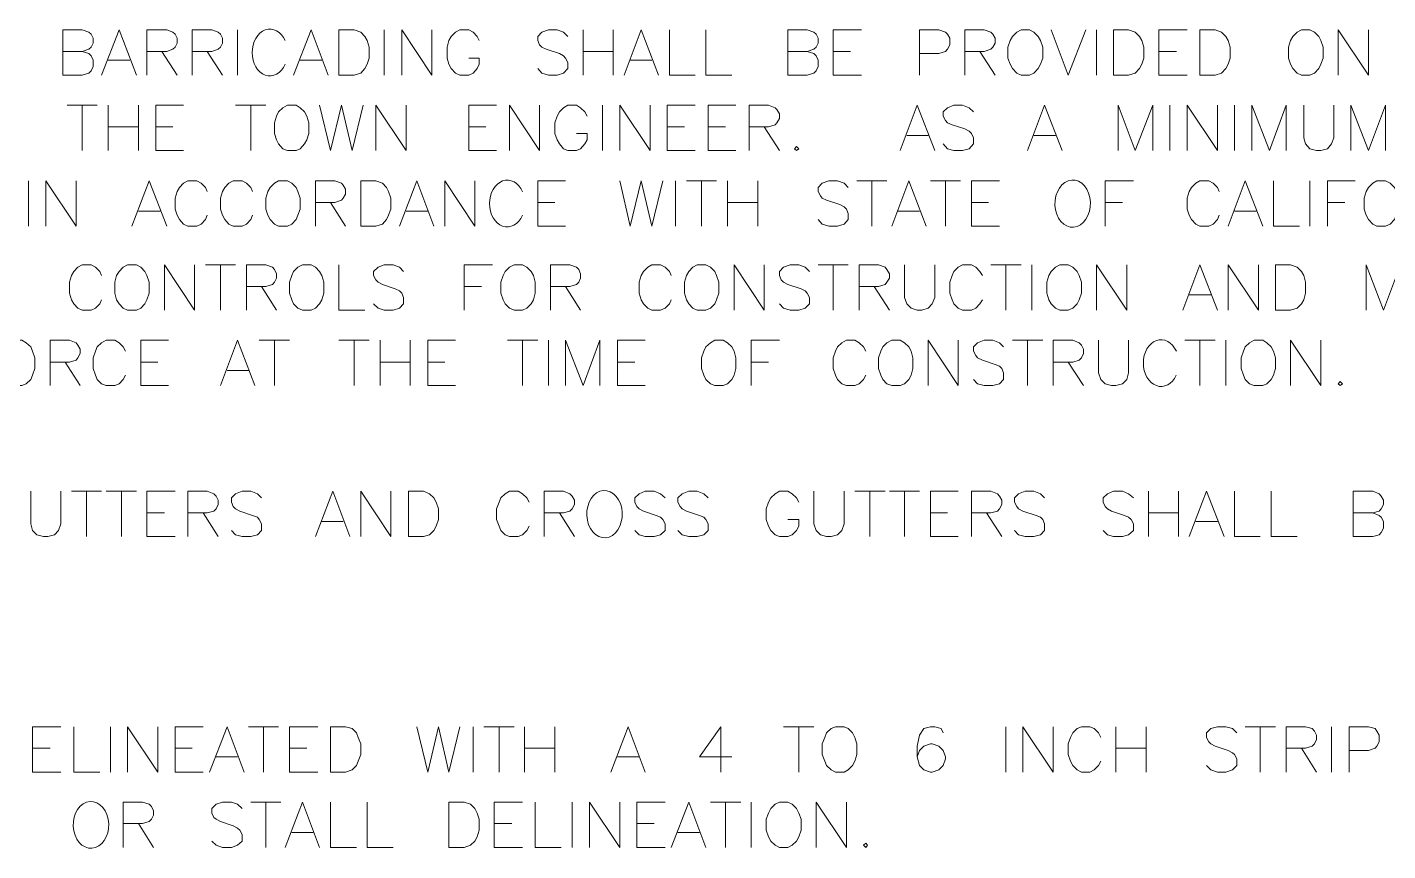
# Model space of a CAD drawing. Header units: millimetres. Extents: x -419 to 20046, y -14642 to 2638.
# Drawn here: x 30.655 to 33.058, y 8.804 to 10.259 of the extents above; entities that cross this region are included whole.
import ezdxf

# ---------------------------------------------------------------- set-up
doc = ezdxf.new("R2010")
doc.units = ezdxf.units.MM
doc.layers.add('PDF11_----TX03', color=7, linetype='Continuous')

msp = doc.modelspace()

# ---------------------------------------------------------------- linework, layer by layer
at = {"layer": 'PDF11_----TX03', "lineweight": 20}
for points in [[(30.7525, 10.2158), (30.7641, 10.2125), (30.7683, 10.2083), (30.7716, 10.2008), (30.7716, 10.1891), (30.7683, 10.1816), (30.7641, 10.1775), (30.7525, 10.1741), (30.7183, 10.1741), (30.7183, 10.2542), (30.7525, 10.2542), (30.7641, 10.25), (30.7683, 10.2467), (30.7716, 10.2392), (30.7716, 10.2308), (30.7683, 10.2233), (30.7641, 10.22), (30.7525, 10.2158), (30.7183, 10.2158)], [(30.7866, 10.1741), (30.8175, 10.2542), (30.8483, 10.1741)], [(30.8666, 10.1741), (30.8666, 10.2542), (30.9016, 10.2542), (30.9125, 10.25), (30.9166, 10.2467), (30.92, 10.2392), (30.92, 10.2308), (30.9166, 10.2233), (30.9125, 10.22), (30.9016, 10.2158), (30.8666, 10.2158)], [(30.9466, 10.1741), (30.9466, 10.2542), (30.9816, 10.2542), (30.9925, 10.25), (30.9966, 10.2467), (31, 10.2392), (31, 10.2308), (30.9966, 10.2233), (30.9925, 10.22), (30.9816, 10.2158), (30.9466, 10.2158)], [(31.0266, 10.2542), (31.0266, 10.1741)], [(31.1258, 10.1741), (31.1567, 10.2542), (31.1867, 10.1741)], [(31.2858, 10.2542), (31.2858, 10.1741)], [(31.3167, 10.1741), (31.3167, 10.2542), (31.37, 10.1741), (31.37, 10.2542)], [(31.4533, 10.235), (31.45, 10.2425), (31.4425, 10.25), (31.435, 10.2542), (31.4192, 10.2542), (31.4117, 10.25), (31.4042, 10.2425), (31.4, 10.235), (31.3967, 10.2233), (31.3967, 10.2041), (31.4, 10.1933), (31.4042, 10.1858), (31.4117, 10.1775), (31.4192, 10.1741), (31.435, 10.1741), (31.4425, 10.1775), (31.45, 10.1858), (31.4533, 10.1933), (31.4533, 10.2041), (31.435, 10.2041)], [(31.61, 10.2425), (31.6025, 10.25), (31.5909, 10.2542), (31.5759, 10.2542), (31.5642, 10.25), (31.5567, 10.2425), (31.5567, 10.235), (31.56, 10.2275), (31.5642, 10.2233), (31.5717, 10.22), (31.595, 10.2125), (31.6025, 10.2083), (31.6059, 10.2041), (31.61, 10.1966), (31.61, 10.1858), (31.6025, 10.1775), (31.5909, 10.1741), (31.5759, 10.1741), (31.5642, 10.1775), (31.5567, 10.1858)], [(31.6367, 10.2542), (31.6367, 10.1741)], [(31.69, 10.2542), (31.69, 10.1741)], [(31.7092, 10.1741), (31.7392, 10.2542), (31.77, 10.1741)], [(31.7892, 10.2542), (31.7892, 10.1741), (31.835, 10.1741)], [(31.8534, 10.2542), (31.8534, 10.1741), (31.8992, 10.1741)], [(32.0326, 10.2158), (32.0442, 10.2125), (32.0484, 10.2083), (32.0517, 10.2008), (32.0517, 10.1891), (32.0484, 10.1816), (32.0442, 10.1775), (32.0326, 10.1741), (31.9984, 10.1741), (31.9984, 10.2542), (32.0326, 10.2542), (32.0442, 10.25), (32.0484, 10.2467), (32.0517, 10.2392), (32.0517, 10.2308), (32.0484, 10.2233), (32.0442, 10.22), (32.0326, 10.2158), (31.9984, 10.2158)], [(32.1284, 10.1741), (32.0784, 10.1741), (32.0784, 10.2542), (32.1284, 10.2542)], [(32.2309, 10.1741), (32.2309, 10.2542), (32.2651, 10.2542), (32.2767, 10.25), (32.2801, 10.2467), (32.2842, 10.2392), (32.2842, 10.2275), (32.2801, 10.22), (32.2767, 10.2158), (32.2651, 10.2125), (32.2309, 10.2125)], [(32.3109, 10.1741), (32.3109, 10.2542), (32.3451, 10.2542), (32.3568, 10.25), (32.3601, 10.2467), (32.3643, 10.2392), (32.3643, 10.2308), (32.3601, 10.2233), (32.3568, 10.22), (32.3451, 10.2158), (32.3109, 10.2158)], [(32.4634, 10.2542), (32.4934, 10.1741), (32.5243, 10.2542)], [(32.5434, 10.2542), (32.5434, 10.1741)], [(32.7034, 10.1741), (32.6534, 10.1741), (32.6534, 10.2542), (32.7034, 10.2542)], [(32.9701, 10.1741), (32.9701, 10.2542), (33.0235, 10.1741), (33.0235, 10.2542)], [(30.8933, 10.2158), (30.92, 10.1741)], [(30.9733, 10.2158), (31, 10.1741)], [(31.6367, 10.2158), (31.69, 10.2158)], [(32.0784, 10.2158), (32.1092, 10.2158)], [(32.3376, 10.2158), (32.3643, 10.1741)], [(32.6534, 10.2158), (32.6843, 10.2158)], [(30.7983, 10.2008), (30.8366, 10.2008)], [(31.1375, 10.2008), (31.1758, 10.2008)], [(31.72, 10.2008), (31.7584, 10.2008)], [(30.7258, 10.1208), (30.7791, 10.1208)], [(30.7525, 10.1208), (30.7525, 10.0408)], [(30.7983, 10.1208), (30.7983, 10.0408)], [(30.8516, 10.1208), (30.8516, 10.0408)], [(30.9316, 10.0408), (30.8825, 10.0408), (30.8825, 10.1208), (30.9316, 10.1208)], [(31.0233, 10.1208), (31.0767, 10.1208)], [(31.05, 10.1208), (31.05, 10.0408)], [(31.1717, 10.1208), (31.1908, 10.0408), (31.21, 10.1208), (31.2292, 10.0408), (31.2483, 10.1208)], [(31.2708, 10.0408), (31.2708, 10.1208), (31.3242, 10.0408), (31.3242, 10.1208)], [(31.4842, 10.0408), (31.435, 10.0408), (31.435, 10.1208), (31.4842, 10.1208)], [(31.5067, 10.0408), (31.5067, 10.1208), (31.56, 10.0408), (31.56, 10.1208)], [(31.6442, 10.1016), (31.64, 10.1091), (31.6325, 10.1166), (31.625, 10.1208), (31.61, 10.1208), (31.6025, 10.1166), (31.595, 10.1091), (31.5909, 10.1016), (31.5867, 10.09), (31.5867, 10.0708), (31.5909, 10.06), (31.595, 10.0525), (31.6025, 10.0441), (31.61, 10.0408), (31.625, 10.0408), (31.6325, 10.0441), (31.64, 10.0525), (31.6442, 10.06), (31.6442, 10.0708), (31.625, 10.0708)], [(31.6709, 10.1208), (31.6709, 10.0408)], [(31.7017, 10.0408), (31.7017, 10.1208), (31.755, 10.0408), (31.755, 10.1208)], [(31.835, 10.0408), (31.785, 10.0408), (31.785, 10.1208), (31.835, 10.1208)], [(31.9067, 10.0408), (31.8575, 10.0408), (31.8575, 10.1208), (31.9067, 10.1208)], [(31.9301, 10.0408), (31.9301, 10.1208), (31.9642, 10.1208), (31.9759, 10.1166), (31.9792, 10.1133), (31.9834, 10.1058), (31.9834, 10.0975), (31.9792, 10.09), (31.9759, 10.0866), (31.9642, 10.0825), (31.9301, 10.0825)], [(32.1967, 10.0408), (32.2267, 10.1208), (32.2576, 10.0408)], [(32.3259, 10.1091), (32.3184, 10.1166), (32.3068, 10.1208), (32.2917, 10.1208), (32.2801, 10.1166), (32.2726, 10.1091), (32.2726, 10.1016), (32.2767, 10.0941), (32.2801, 10.09), (32.2884, 10.0866), (32.3109, 10.0791), (32.3184, 10.075), (32.3226, 10.0708), (32.3259, 10.0633), (32.3259, 10.0525), (32.3184, 10.0441), (32.3068, 10.0408), (32.2917, 10.0408), (32.2801, 10.0441), (32.2726, 10.0525)], [(32.4218, 10.0408), (32.4518, 10.1208), (32.4826, 10.0408)], [(32.5818, 10.0408), (32.5818, 10.1208), (32.6118, 10.0408), (32.6426, 10.1208), (32.6426, 10.0408)], [(32.6726, 10.1208), (32.6726, 10.0408)], [(32.7034, 10.0408), (32.7034, 10.1208), (32.7568, 10.0408), (32.7568, 10.1208)], [(32.7868, 10.1208), (32.7868, 10.0408)], [(32.8176, 10.0408), (32.8176, 10.1208), (32.8485, 10.0408), (32.8785, 10.1208), (32.8785, 10.0408)], [(32.9093, 10.1208), (32.9093, 10.0633), (32.9126, 10.0525), (32.9201, 10.0441), (32.9318, 10.0408), (32.9393, 10.0408), (32.951, 10.0441), (32.9585, 10.0525), (32.9626, 10.0633), (32.9626, 10.1208)], [(32.9926, 10.0408), (32.9926, 10.1208), (33.0235, 10.0408), (33.0535, 10.1208), (33.0535, 10.0408)], [(30.7983, 10.0825), (30.8516, 10.0825)], [(30.8825, 10.0825), (30.9125, 10.0825)], [(31.435, 10.0825), (31.465, 10.0825)], [(31.785, 10.0825), (31.8159, 10.0825)], [(31.8575, 10.0825), (31.8884, 10.0825)], [(31.9567, 10.0825), (31.9834, 10.0408)], [(32.2084, 10.0675), (32.2459, 10.0675)], [(32.4326, 10.0675), (32.4709, 10.0675)], [(30.6575, 9.9875), (30.6575, 9.9075)], [(30.6883, 9.9075), (30.6883, 9.9875), (30.7416, 9.9075), (30.7416, 9.9875)], [(30.84, 9.9075), (30.8708, 9.9875), (30.9016, 9.9075)], [(30.9733, 9.9683), (30.97, 9.9758), (30.9625, 9.9833), (30.955, 9.9875), (30.9391, 9.9875), (30.9316, 9.9833), (30.9241, 9.9758), (30.92, 9.9683), (30.9166, 9.9566), (30.9166, 9.9375), (30.92, 9.9266), (30.9241, 9.9191), (30.9316, 9.9108), (30.9391, 9.9075), (30.955, 9.9075), (30.9625, 9.9108), (30.97, 9.9191), (30.9733, 9.9266)], [(31.0533, 9.9683), (31.05, 9.9758), (31.0425, 9.9833), (31.035, 9.9875), (31.0191, 9.9875), (31.0116, 9.9833), (31.0041, 9.9758), (31, 9.9683), (30.9966, 9.9566), (30.9966, 9.9375), (31, 9.9266), (31.0041, 9.9191), (31.0116, 9.9108), (31.0191, 9.9075), (31.035, 9.9075), (31.0425, 9.9108), (31.05, 9.9191), (31.0533, 9.9266)], [(31.1642, 9.9075), (31.1642, 9.9875), (31.1983, 9.9875), (31.21, 9.9833), (31.2133, 9.98), (31.2175, 9.9725), (31.2175, 9.9641), (31.2133, 9.9566), (31.21, 9.9533), (31.1983, 9.9491), (31.1642, 9.9491)], [(31.3125, 9.9075), (31.3433, 9.9875), (31.3733, 9.9075)], [(31.3925, 9.9075), (31.3925, 9.9875), (31.4458, 9.9075), (31.4458, 9.9875)], [(31.6059, 9.9075), (31.5567, 9.9075), (31.5567, 9.9875), (31.6059, 9.9875)], [(31.7017, 9.9875), (31.72, 9.9075), (31.7392, 9.9875), (31.7584, 9.9075), (31.7775, 9.9875)], [(31.8, 9.9875), (31.8, 9.9075)], [(31.8192, 9.9875), (31.8725, 9.9875)], [(31.8459, 9.9875), (31.8459, 9.9075)], [(31.8917, 9.9875), (31.8917, 9.9075)], [(31.9451, 9.9875), (31.9451, 9.9075)], [(32.1051, 9.9758), (32.0976, 9.9833), (32.0859, 9.9875), (32.0709, 9.9875), (32.0592, 9.9833), (32.0517, 9.9758), (32.0517, 9.9683), (32.0559, 9.9608), (32.0592, 9.9566), (32.0667, 9.9533), (32.0901, 9.9458), (32.0976, 9.9416), (32.1017, 9.9375), (32.1051, 9.93), (32.1051, 9.9191), (32.0976, 9.9108), (32.0859, 9.9075), (32.0709, 9.9075), (32.0592, 9.9108), (32.0517, 9.9191)], [(32.1201, 9.9875), (32.1734, 9.9875)], [(32.1467, 9.9875), (32.1467, 9.9075)], [(32.1817, 9.9075), (32.2117, 9.9875), (32.2426, 9.9075)], [(32.2501, 9.9875), (32.3034, 9.9875)], [(32.2767, 9.9875), (32.2767, 9.9075)], [(32.3718, 9.9075), (32.3226, 9.9075), (32.3226, 9.9875), (32.3718, 9.9875)], [(32.5584, 9.9075), (32.5584, 9.9875), (32.6084, 9.9875)], [(32.7601, 9.9683), (32.7568, 9.9758), (32.7493, 9.9833), (32.7418, 9.9875), (32.726, 9.9875), (32.7185, 9.9833), (32.711, 9.9758), (32.7068, 9.9683), (32.7034, 9.9566), (32.7034, 9.9375), (32.7068, 9.9266), (32.711, 9.9191), (32.7185, 9.9108), (32.726, 9.9075), (32.7418, 9.9075), (32.7493, 9.9108), (32.7568, 9.9191), (32.7601, 9.9266)], [(32.776, 9.9075), (32.806, 9.9875), (32.8368, 9.9075)], [(32.856, 9.9875), (32.856, 9.9075), (32.9018, 9.9075)], [(32.9201, 9.9875), (32.9201, 9.9075)], [(32.951, 9.9075), (32.951, 9.9875), (33.0001, 9.9875)], [(31.1908, 9.9491), (31.2175, 9.9075)], [(31.5567, 9.9491), (31.5867, 9.9491)], [(31.8917, 9.9491), (31.9451, 9.9491)], [(32.3226, 9.9491), (32.3526, 9.9491)], [(32.5584, 9.9491), (32.5893, 9.9491)], [(32.951, 9.9491), (32.9818, 9.9491)], [(30.8516, 9.9341), (30.89, 9.9341)], [(31.3242, 9.9341), (31.3625, 9.9341)], [(32.1926, 9.9341), (32.2309, 9.9341)], [(32.7868, 9.9341), (32.8251, 9.9341)], [(30.7866, 9.82), (30.7833, 9.8275), (30.7758, 9.835), (30.7683, 9.8391), (30.7525, 9.8391), (30.745, 9.835), (30.7375, 9.8275), (30.7333, 9.82), (30.73, 9.8083), (30.73, 9.7891), (30.7333, 9.7774), (30.7375, 9.7699), (30.745, 9.7624), (30.7525, 9.7591), (30.7683, 9.7591), (30.7758, 9.7624), (30.7833, 9.7699), (30.7866, 9.7774)], [(30.8975, 9.7591), (30.8975, 9.8391), (30.9508, 9.7591), (30.9508, 9.8391)], [(30.97, 9.8391), (31.0233, 9.8391)], [(30.9966, 9.8391), (30.9966, 9.7591)], [(31.0425, 9.7591), (31.0425, 9.8391), (31.0767, 9.8391), (31.0883, 9.835), (31.0917, 9.8308), (31.0958, 9.8233), (31.0958, 9.8158), (31.0917, 9.8083), (31.0883, 9.8041), (31.0767, 9.8008), (31.0425, 9.8008)], [(31.2058, 9.8391), (31.2058, 9.7591), (31.2517, 9.7591)], [(31.32, 9.8275), (31.3125, 9.835), (31.3017, 9.8391), (31.2858, 9.8391), (31.275, 9.835), (31.2667, 9.8275), (31.2667, 9.82), (31.2708, 9.8125), (31.275, 9.8083), (31.2825, 9.8041), (31.305, 9.7966), (31.3125, 9.7933), (31.3167, 9.7891), (31.32, 9.7816), (31.32, 9.7699), (31.3125, 9.7624), (31.3017, 9.7591), (31.2858, 9.7591), (31.275, 9.7624), (31.2667, 9.7699)], [(31.4267, 9.7591), (31.4267, 9.8391), (31.4767, 9.8391)], [(31.5792, 9.7591), (31.5792, 9.8391), (31.6134, 9.8391), (31.625, 9.835), (31.6292, 9.8308), (31.6325, 9.8233), (31.6325, 9.8158), (31.6292, 9.8083), (31.625, 9.8041), (31.6134, 9.8008), (31.5792, 9.8008)], [(31.7925, 9.82), (31.7892, 9.8275), (31.7817, 9.835), (31.7734, 9.8391), (31.7584, 9.8391), (31.7509, 9.835), (31.7434, 9.8275), (31.7392, 9.82), (31.7359, 9.8083), (31.7359, 9.7891), (31.7392, 9.7774), (31.7434, 9.7699), (31.7509, 9.7624), (31.7584, 9.7591), (31.7734, 9.7591), (31.7817, 9.7624), (31.7892, 9.7699), (31.7925, 9.7774)], [(31.9034, 9.7591), (31.9034, 9.8391), (31.9567, 9.7591), (31.9567, 9.8391)], [(32.0367, 9.8275), (32.0292, 9.835), (32.0176, 9.8391), (32.0026, 9.8391), (31.9909, 9.835), (31.9834, 9.8275), (31.9834, 9.82), (31.9867, 9.8125), (31.9909, 9.8083), (31.9984, 9.8041), (32.0217, 9.7966), (32.0292, 9.7933), (32.0326, 9.7891), (32.0367, 9.7816), (32.0367, 9.7699), (32.0292, 9.7624), (32.0176, 9.7591), (32.0026, 9.7591), (31.9909, 9.7624), (31.9834, 9.7699)], [(32.0517, 9.8391), (32.1051, 9.8391)], [(32.0784, 9.8391), (32.0784, 9.7591)], [(32.1242, 9.7591), (32.1242, 9.8391), (32.1584, 9.8391), (32.1701, 9.835), (32.1734, 9.8308), (32.1776, 9.8233), (32.1776, 9.8158), (32.1734, 9.8083), (32.1701, 9.8041), (32.1584, 9.8008), (32.1242, 9.8008)], [(32.2042, 9.8391), (32.2042, 9.7816), (32.2084, 9.7699), (32.2159, 9.7624), (32.2267, 9.7591), (32.2351, 9.7591), (32.2459, 9.7624), (32.2534, 9.7699), (32.2576, 9.7816), (32.2576, 9.8391)], [(32.3418, 9.82), (32.3376, 9.8275), (32.3301, 9.835), (32.3226, 9.8391), (32.3068, 9.8391), (32.2993, 9.835), (32.2917, 9.8275), (32.2884, 9.82), (32.2842, 9.8083), (32.2842, 9.7891), (32.2884, 9.7774), (32.2917, 9.7699), (32.2993, 9.7624), (32.3068, 9.7591), (32.3226, 9.7591), (32.3301, 9.7624), (32.3376, 9.7699), (32.3418, 9.7774)], [(32.3568, 9.8391), (32.4101, 9.8391)], [(32.3834, 9.8391), (32.3834, 9.7591)], [(32.4293, 9.8391), (32.4293, 9.7591)], [(32.5434, 9.7591), (32.5434, 9.8391), (32.5968, 9.7591), (32.5968, 9.8391)], [(32.6959, 9.7591), (32.726, 9.8391), (32.7568, 9.7591)], [(32.776, 9.7591), (32.776, 9.8391), (32.8293, 9.7591), (32.8293, 9.8391)], [(33.0193, 9.7591), (33.0193, 9.8391), (33.0501, 9.7591), (33.0801, 9.8391), (33.0801, 9.7591)], [(31.0692, 9.8008), (31.0958, 9.7591)], [(31.4267, 9.8008), (31.4575, 9.8008)], [(31.6059, 9.8008), (31.6325, 9.7591)], [(32.1509, 9.8008), (32.1776, 9.7591)], [(32.7068, 9.7858), (32.7451, 9.7858)], [(30.6958, 9.6258), (30.6958, 9.7058), (30.73, 9.7058), (30.7416, 9.7016), (30.745, 9.6974), (30.7491, 9.6899), (30.7491, 9.6824), (30.745, 9.6749), (30.7416, 9.6708), (30.73, 9.6674), (30.6958, 9.6674)], [(30.8291, 9.6866), (30.825, 9.6941), (30.8175, 9.7016), (30.81, 9.7058), (30.795, 9.7058), (30.7866, 9.7016), (30.7791, 9.6941), (30.7758, 9.6866), (30.7716, 9.6749), (30.7716, 9.6558), (30.7758, 9.6441), (30.7791, 9.6366), (30.7866, 9.6291), (30.795, 9.6258), (30.81, 9.6258), (30.8175, 9.6291), (30.825, 9.6366), (30.8291, 9.6441)], [(30.905, 9.6258), (30.8558, 9.6258), (30.8558, 9.7058), (30.905, 9.7058)], [(30.9966, 9.6258), (31.0266, 9.7058), (31.0575, 9.6258)], [(31.065, 9.7058), (31.1183, 9.7058)], [(31.0917, 9.7058), (31.0917, 9.6258)], [(31.2058, 9.7058), (31.2592, 9.7058)], [(31.2325, 9.7058), (31.2325, 9.6258)], [(31.2783, 9.7058), (31.2783, 9.6258)], [(31.3317, 9.7058), (31.3317, 9.6258)], [(31.4117, 9.6258), (31.3625, 9.6258), (31.3625, 9.7058), (31.4117, 9.7058)], [(31.5034, 9.7058), (31.5567, 9.7058)], [(31.53, 9.7058), (31.53, 9.6258)], [(31.5759, 9.7058), (31.5759, 9.6258)], [(31.6059, 9.6258), (31.6059, 9.7058), (31.6367, 9.6258), (31.6667, 9.7058), (31.6667, 9.6258)], [(31.7467, 9.6258), (31.6975, 9.6258), (31.6975, 9.7058), (31.7467, 9.7058)], [(31.9334, 9.6258), (31.9334, 9.7058), (31.9834, 9.7058)], [(32.1359, 9.6866), (32.1317, 9.6941), (32.1242, 9.7016), (32.1167, 9.7058), (32.1017, 9.7058), (32.0934, 9.7016), (32.0859, 9.6941), (32.0826, 9.6866), (32.0784, 9.6749), (32.0784, 9.6558), (32.0826, 9.6441), (32.0859, 9.6366), (32.0934, 9.6291), (32.1017, 9.6258), (32.1167, 9.6258), (32.1242, 9.6291), (32.1317, 9.6366), (32.1359, 9.6441)], [(32.2459, 9.6258), (32.2459, 9.7058), (32.2993, 9.6258), (32.2993, 9.7058)], [(32.3793, 9.6941), (32.3718, 9.7016), (32.3601, 9.7058), (32.3451, 9.7058), (32.3334, 9.7016), (32.3259, 9.6941), (32.3259, 9.6866), (32.3301, 9.6791), (32.3334, 9.6749), (32.3418, 9.6708), (32.3643, 9.6633), (32.3718, 9.6599), (32.3759, 9.6558), (32.3793, 9.6483), (32.3793, 9.6366), (32.3718, 9.6291), (32.3601, 9.6258), (32.3451, 9.6258), (32.3334, 9.6291), (32.3259, 9.6366)], [(32.3951, 9.7058), (32.4484, 9.7058)], [(32.4218, 9.7058), (32.4218, 9.6258)], [(32.4668, 9.6258), (32.4668, 9.7058), (32.5018, 9.7058), (32.5126, 9.7016), (32.5168, 9.6974), (32.5201, 9.6899), (32.5201, 9.6824), (32.5168, 9.6749), (32.5126, 9.6708), (32.5018, 9.6674), (32.4668, 9.6674)], [(32.5468, 9.7058), (32.5468, 9.6483), (32.5509, 9.6366), (32.5584, 9.6291), (32.5701, 9.6258), (32.5776, 9.6258), (32.5893, 9.6291), (32.5968, 9.6366), (32.6001, 9.6483), (32.6001, 9.7058)], [(32.6993, 9.7058), (32.7526, 9.7058)], [(32.726, 9.7058), (32.726, 9.6258)], [(32.7718, 9.7058), (32.7718, 9.6258)], [(32.886, 9.6258), (32.886, 9.7058), (32.9393, 9.6258), (32.9393, 9.7058)], [(30.7225, 9.6674), (30.7491, 9.6258)], [(30.8558, 9.6674), (30.8858, 9.6674)], [(31.2783, 9.6674), (31.3317, 9.6674)], [(31.3625, 9.6674), (31.3925, 9.6674)], [(31.6975, 9.6674), (31.7284, 9.6674)], [(31.9334, 9.6674), (31.9642, 9.6674)], [(32.4934, 9.6674), (32.5201, 9.6258)], [(31.0083, 9.6524), (31.0458, 9.6524)], [(30.6616, 9.4391), (30.6616, 9.3816), (30.665, 9.3699), (30.6725, 9.3624), (30.6841, 9.3591), (30.6916, 9.3591), (30.7033, 9.3624), (30.7108, 9.3699), (30.715, 9.3816), (30.715, 9.4391)], [(30.7333, 9.4391), (30.7866, 9.4391)], [(30.76, 9.4391), (30.76, 9.3591)], [(30.795, 9.4391), (30.8483, 9.4391)], [(30.8216, 9.4391), (30.8216, 9.3591)], [(30.9166, 9.3591), (30.8666, 9.3591), (30.8666, 9.4391), (30.9166, 9.4391)], [(30.9391, 9.3591), (30.9391, 9.4391), (30.9733, 9.4391), (30.985, 9.4349), (30.9891, 9.4308), (30.9925, 9.4233), (30.9925, 9.4158), (30.9891, 9.4083), (30.985, 9.4041), (30.9733, 9.4008), (30.9391, 9.4008)], [(31.0692, 9.4274), (31.0617, 9.4349), (31.05, 9.4391), (31.035, 9.4391), (31.0233, 9.4349), (31.0158, 9.4274), (31.0158, 9.4199), (31.0191, 9.4124), (31.0233, 9.4083), (31.0308, 9.4041), (31.0533, 9.3966), (31.0617, 9.3933), (31.065, 9.3891), (31.0692, 9.3816), (31.0692, 9.3699), (31.0617, 9.3624), (31.05, 9.3591), (31.035, 9.3591), (31.0233, 9.3624), (31.0158, 9.3699)], [(31.1642, 9.3591), (31.195, 9.4391), (31.225, 9.3591)], [(31.2442, 9.3591), (31.2442, 9.4391), (31.2975, 9.3591), (31.2975, 9.4391)], [(31.5417, 9.4199), (31.5375, 9.4274), (31.53, 9.4349), (31.5225, 9.4391), (31.5067, 9.4391), (31.4992, 9.4349), (31.4917, 9.4274), (31.4884, 9.4199), (31.4842, 9.4083), (31.4842, 9.3891), (31.4884, 9.3774), (31.4917, 9.3699), (31.4992, 9.3624), (31.5067, 9.3591), (31.5225, 9.3591), (31.53, 9.3624), (31.5375, 9.3699), (31.5417, 9.3774)], [(31.5684, 9.3591), (31.5684, 9.4391), (31.6025, 9.4391), (31.6134, 9.4349), (31.6175, 9.4308), (31.6217, 9.4233), (31.6217, 9.4158), (31.6175, 9.4083), (31.6134, 9.4041), (31.6025, 9.4008), (31.5684, 9.4008)], [(31.7817, 9.4274), (31.7734, 9.4349), (31.7625, 9.4391), (31.7467, 9.4391), (31.7359, 9.4349), (31.7284, 9.4274), (31.7284, 9.4199), (31.7317, 9.4124), (31.7359, 9.4083), (31.7434, 9.4041), (31.7659, 9.3966), (31.7734, 9.3933), (31.7775, 9.3891), (31.7817, 9.3816), (31.7817, 9.3699), (31.7734, 9.3624), (31.7625, 9.3591), (31.7467, 9.3591), (31.7359, 9.3624), (31.7284, 9.3699)], [(31.8575, 9.4274), (31.85, 9.4349), (31.8384, 9.4391), (31.8234, 9.4391), (31.8117, 9.4349), (31.8042, 9.4274), (31.8042, 9.4199), (31.8084, 9.4124), (31.8117, 9.4083), (31.8192, 9.4041), (31.8425, 9.3966), (31.85, 9.3933), (31.8534, 9.3891), (31.8575, 9.3816), (31.8575, 9.3699), (31.85, 9.3624), (31.8384, 9.3591), (31.8234, 9.3591), (31.8117, 9.3624), (31.8042, 9.3699)], [(32.0176, 9.4199), (32.0134, 9.4274), (32.0059, 9.4349), (31.9984, 9.4391), (31.9834, 9.4391), (31.9759, 9.4349), (31.9684, 9.4274), (31.9642, 9.4199), (31.9601, 9.4083), (31.9601, 9.3891), (31.9642, 9.3774), (31.9684, 9.3699), (31.9759, 9.3624), (31.9834, 9.3591), (31.9984, 9.3591), (32.0059, 9.3624), (32.0134, 9.3699), (32.0176, 9.3774), (32.0176, 9.3891), (31.9984, 9.3891)], [(32.0442, 9.4391), (32.0442, 9.3816), (32.0484, 9.3699), (32.0559, 9.3624), (32.0667, 9.3591), (32.0751, 9.3591), (32.0859, 9.3624), (32.0934, 9.3699), (32.0976, 9.3816), (32.0976, 9.4391)], [(32.1167, 9.4391), (32.1701, 9.4391)], [(32.1434, 9.4391), (32.1434, 9.3591)], [(32.1776, 9.4391), (32.2309, 9.4391)], [(32.2042, 9.4391), (32.2042, 9.3591)], [(32.2993, 9.3591), (32.2501, 9.3591), (32.2501, 9.4391), (32.2993, 9.4391)], [(32.3226, 9.3591), (32.3226, 9.4391), (32.3568, 9.4391), (32.3684, 9.4349), (32.3718, 9.4308), (32.3759, 9.4233), (32.3759, 9.4158), (32.3718, 9.4083), (32.3684, 9.4041), (32.3568, 9.4008), (32.3226, 9.4008)], [(32.4518, 9.4274), (32.4443, 9.4349), (32.4326, 9.4391), (32.4176, 9.4391), (32.4059, 9.4349), (32.3984, 9.4274), (32.3984, 9.4199), (32.4026, 9.4124), (32.4059, 9.4083), (32.4134, 9.4041), (32.4368, 9.3966), (32.4443, 9.3933), (32.4484, 9.3891), (32.4518, 9.3816), (32.4518, 9.3699), (32.4443, 9.3624), (32.4326, 9.3591), (32.4176, 9.3591), (32.4059, 9.3624), (32.3984, 9.3699)], [(32.6084, 9.4274), (32.6001, 9.4349), (32.5893, 9.4391), (32.5734, 9.4391), (32.5626, 9.4349), (32.5551, 9.4274), (32.5551, 9.4199), (32.5584, 9.4124), (32.5626, 9.4083), (32.5701, 9.4041), (32.5926, 9.3966), (32.6001, 9.3933), (32.6043, 9.3891), (32.6084, 9.3816), (32.6084, 9.3699), (32.6001, 9.3624), (32.5893, 9.3591), (32.5734, 9.3591), (32.5626, 9.3624), (32.5551, 9.3699)], [(32.6351, 9.4391), (32.6351, 9.3591)], [(32.6884, 9.4391), (32.6884, 9.3591)], [(32.7068, 9.3591), (32.7376, 9.4391), (32.7685, 9.3591)], [(32.7868, 9.4391), (32.7868, 9.3591), (32.8326, 9.3591)], [(32.8518, 9.4391), (32.8518, 9.3591), (32.8976, 9.3591)], [(33.031, 9.4008), (33.0426, 9.3966), (33.046, 9.3933), (33.0501, 9.3858), (33.0501, 9.3741), (33.046, 9.3666), (33.0426, 9.3624), (33.031, 9.3591), (32.9968, 9.3591), (32.9968, 9.4391), (33.031, 9.4391), (33.0426, 9.4349), (33.046, 9.4308), (33.0501, 9.4233), (33.0501, 9.4158), (33.046, 9.4083), (33.0426, 9.4041), (33.031, 9.4008), (32.9968, 9.4008)], [(30.8666, 9.4008), (30.8975, 9.4008)], [(30.9658, 9.4008), (30.9925, 9.3591)], [(31.595, 9.4008), (31.6217, 9.3591)], [(32.2501, 9.4008), (32.2801, 9.4008)], [(32.3493, 9.4008), (32.3759, 9.3591)], [(32.6351, 9.4008), (32.6884, 9.4008)], [(31.1758, 9.3858), (31.2133, 9.3858)], [(32.7185, 9.3858), (32.7568, 9.3858)], [(30.715, 8.9432), (30.665, 8.9432), (30.665, 9.0232), (30.715, 9.0232)], [(30.7375, 9.0232), (30.7375, 8.9432), (30.7833, 8.9432)], [(30.8025, 9.0232), (30.8025, 8.9432)], [(30.8325, 8.9432), (30.8325, 9.0232), (30.8858, 8.9432), (30.8858, 9.0232)], [(30.9658, 8.9432), (30.9166, 8.9432), (30.9166, 9.0232), (30.9658, 9.0232)], [(30.9775, 8.9432), (31.0083, 9.0232), (31.0383, 8.9432)], [(31.0458, 9.0232), (31.0992, 9.0232)], [(31.0725, 9.0232), (31.0725, 8.9432)], [(31.1683, 8.9432), (31.1183, 8.9432), (31.1183, 9.0232), (31.1683, 9.0232)], [(31.3433, 9.0232), (31.3625, 8.9432), (31.3817, 9.0232), (31.4, 8.9432), (31.4192, 9.0232)], [(31.4425, 9.0232), (31.4425, 8.9432)], [(31.4617, 9.0232), (31.515, 9.0232)], [(31.4884, 9.0232), (31.4884, 8.9432)], [(31.5334, 9.0232), (31.5334, 8.9432)], [(31.5867, 9.0232), (31.5867, 8.9432)], [(31.6859, 8.9432), (31.7167, 9.0232), (31.7467, 8.9432)], [(31.8801, 8.9432), (31.8801, 9.0232), (31.8425, 8.9699), (31.8992, 8.9699)], [(31.9909, 9.0232), (32.0442, 9.0232)], [(32.0176, 9.0232), (32.0176, 8.9432)], [(32.2726, 9.0124), (32.2692, 9.0199), (32.2576, 9.0232), (32.2501, 9.0232), (32.2384, 9.0199), (32.2309, 9.0082), (32.2267, 8.9891), (32.2267, 8.9699), (32.2309, 8.9549), (32.2384, 8.9474), (32.2501, 8.9432), (32.2534, 8.9432), (32.2651, 8.9474), (32.2726, 8.9549), (32.2767, 8.9666), (32.2767, 8.9699), (32.2726, 8.9816), (32.2651, 8.9891), (32.2534, 8.9932), (32.2501, 8.9932), (32.2384, 8.9891), (32.2309, 8.9816), (32.2267, 8.9699)], [(32.3834, 9.0232), (32.3834, 8.9432)], [(32.4134, 8.9432), (32.4134, 9.0232), (32.4668, 8.9432), (32.4668, 9.0232)], [(32.5509, 9.0041), (32.5468, 9.0124), (32.5393, 9.0199), (32.5318, 9.0232), (32.5168, 9.0232), (32.5093, 9.0199), (32.5018, 9.0124), (32.4976, 9.0041), (32.4934, 8.9932), (32.4934, 8.9741), (32.4976, 8.9624), (32.5018, 8.9549), (32.5093, 8.9474), (32.5168, 8.9432), (32.5318, 8.9432), (32.5393, 8.9474), (32.5468, 8.9549), (32.5509, 8.9624)], [(32.5776, 9.0232), (32.5776, 8.9432)], [(32.6309, 9.0232), (32.6309, 8.9432)], [(32.791, 9.0124), (32.7835, 9.0199), (32.7718, 9.0232), (32.7568, 9.0232), (32.7451, 9.0199), (32.7376, 9.0124), (32.7376, 9.0041), (32.7418, 8.9966), (32.7451, 8.9932), (32.7526, 8.9891), (32.776, 8.9816), (32.7835, 8.9774), (32.7868, 8.9741), (32.791, 8.9666), (32.791, 8.9549), (32.7835, 8.9474), (32.7718, 8.9432), (32.7568, 8.9432), (32.7451, 8.9474), (32.7376, 8.9549)], [(32.806, 9.0232), (32.8593, 9.0232)], [(32.8326, 9.0232), (32.8326, 8.9432)], [(32.8785, 8.9432), (32.8785, 9.0232), (32.9126, 9.0232), (32.9243, 9.0199), (32.9285, 9.0157), (32.9318, 9.0082), (32.9318, 9.0007), (32.9285, 8.9932), (32.9243, 8.9891), (32.9126, 8.9857), (32.8785, 8.9857)], [(32.9585, 9.0232), (32.9585, 8.9432)], [(32.9893, 8.9432), (32.9893, 9.0232), (33.0235, 9.0232), (33.0351, 9.0199), (33.0385, 9.0157), (33.0426, 9.0082), (33.0426, 8.9966), (33.0385, 8.9891), (33.0351, 8.9857), (33.0235, 8.9816), (32.9893, 8.9816)], [(30.665, 8.9857), (30.6958, 8.9857)], [(30.9166, 8.9857), (30.9466, 8.9857)], [(31.1183, 8.9857), (31.1492, 8.9857)], [(31.5334, 8.9857), (31.5867, 8.9857)], [(32.5776, 8.9857), (32.6309, 8.9857)], [(32.9051, 8.9857), (32.9318, 8.9432)], [(30.9891, 8.9699), (31.0266, 8.9699)], [(31.6975, 8.9699), (31.7359, 8.9699)], [(30.825, 8.8099), (30.825, 8.8899), (30.8591, 8.8899), (30.8708, 8.8865), (30.875, 8.8824), (30.8783, 8.8749), (30.8783, 8.8674), (30.875, 8.8599), (30.8708, 8.8557), (30.8591, 8.8524), (30.825, 8.8524)], [(31.035, 8.879), (31.0266, 8.8865), (31.0158, 8.8899), (31, 8.8899), (30.9891, 8.8865), (30.9816, 8.879), (30.9816, 8.8707), (30.985, 8.8632), (30.9891, 8.8599), (30.9966, 8.8557), (31.0191, 8.8482), (31.0266, 8.844), (31.0308, 8.8407), (31.035, 8.8332), (31.035, 8.8215), (31.0266, 8.814), (31.0158, 8.8099), (31, 8.8099), (30.9891, 8.814), (30.9816, 8.8215)], [(31.05, 8.8899), (31.1033, 8.8899)], [(31.0767, 8.8899), (31.0767, 8.8099)], [(31.1108, 8.8099), (31.1417, 8.8899), (31.1717, 8.8099)], [(31.1908, 8.8899), (31.1908, 8.8099), (31.2367, 8.8099)], [(31.2558, 8.8899), (31.2558, 8.8099), (31.3017, 8.8099)], [(31.53, 8.8099), (31.48, 8.8099), (31.48, 8.8899), (31.53, 8.8899)], [(31.5525, 8.8899), (31.5525, 8.8099), (31.5984, 8.8099)], [(31.6175, 8.8899), (31.6175, 8.8099)], [(31.6484, 8.8099), (31.6484, 8.8899), (31.7017, 8.8099), (31.7017, 8.8899)], [(31.7817, 8.8099), (31.7317, 8.8099), (31.7317, 8.8899), (31.7817, 8.8899)], [(31.7925, 8.8099), (31.8234, 8.8899), (31.8534, 8.8099)], [(31.8617, 8.8899), (31.9151, 8.8899)], [(31.8884, 8.8899), (31.8884, 8.8099)], [(31.9334, 8.8899), (31.9334, 8.8099)], [(32.0484, 8.8099), (32.0484, 8.8899), (32.1017, 8.8099), (32.1017, 8.8899)], [(30.8516, 8.8524), (30.8783, 8.8099)], [(31.48, 8.8524), (31.5109, 8.8524)], [(31.7317, 8.8524), (31.7625, 8.8524)], [(31.1225, 8.8365), (31.16, 8.8365)], [(31.8042, 8.8365), (31.8425, 8.8365)]]:
    msp.add_lwpolyline(points, dxfattribs=at)
for points in [[(31.2058, 10.1741), (31.2058, 10.2542), (31.2325, 10.2542), (31.2442, 10.25), (31.2517, 10.2425), (31.2558, 10.235), (31.2592, 10.2233), (31.2592, 10.2041), (31.2558, 10.1933), (31.2517, 10.1858), (31.2442, 10.1775), (31.2325, 10.1741)], [(32.4101, 10.2542), (32.4026, 10.25), (32.3951, 10.2425), (32.3909, 10.235), (32.3868, 10.2233), (32.3868, 10.2041), (32.3909, 10.1933), (32.3951, 10.1858), (32.4026, 10.1775), (32.4101, 10.1741), (32.4251, 10.1741), (32.4326, 10.1775), (32.4401, 10.1858), (32.4443, 10.1933), (32.4484, 10.2041), (32.4484, 10.2233), (32.4443, 10.235), (32.4401, 10.2425), (32.4326, 10.25), (32.4251, 10.2542)], [(32.5734, 10.1741), (32.5734, 10.2542), (32.6001, 10.2542), (32.6118, 10.25), (32.6193, 10.2425), (32.6234, 10.235), (32.6268, 10.2233), (32.6268, 10.2041), (32.6234, 10.1933), (32.6193, 10.1858), (32.6118, 10.1775), (32.6001, 10.1741)], [(32.726, 10.1741), (32.726, 10.2542), (32.7526, 10.2542), (32.7643, 10.25), (32.7718, 10.2425), (32.776, 10.235), (32.7793, 10.2233), (32.7793, 10.2041), (32.776, 10.1933), (32.7718, 10.1858), (32.7643, 10.1775), (32.7526, 10.1741)], [(32.9051, 10.2542), (32.8976, 10.25), (32.8901, 10.2425), (32.886, 10.235), (32.8826, 10.2233), (32.8826, 10.2041), (32.886, 10.1933), (32.8901, 10.1858), (32.8976, 10.1775), (32.9051, 10.1741), (32.9201, 10.1741), (32.9285, 10.1775), (32.936, 10.1858), (32.9393, 10.1933), (32.9435, 10.2041), (32.9435, 10.2233), (32.9393, 10.235), (32.936, 10.2425), (32.9285, 10.25), (32.9201, 10.2542)], [(31.115, 10.1208), (31.1067, 10.1166), (31.0992, 10.1091), (31.0958, 10.1016), (31.0917, 10.09), (31.0917, 10.0708), (31.0958, 10.06), (31.0992, 10.0525), (31.1067, 10.0441), (31.115, 10.0408), (31.13, 10.0408), (31.1375, 10.0441), (31.145, 10.0525), (31.1492, 10.06), (31.1525, 10.0708), (31.1525, 10.09), (31.1492, 10.1016), (31.145, 10.1091), (31.1375, 10.1166), (31.13, 10.1208)], [(32.0134, 10.0483), (32.0101, 10.0441), (32.0134, 10.0408), (32.0176, 10.0441)], [(31.0992, 9.9875), (31.0917, 9.9833), (31.0842, 9.9758), (31.08, 9.9683), (31.0767, 9.9566), (31.0767, 9.9375), (31.08, 9.9266), (31.0842, 9.9191), (31.0917, 9.9108), (31.0992, 9.9075), (31.115, 9.9075), (31.1225, 9.9108), (31.13, 9.9191), (31.1333, 9.9266), (31.1375, 9.9375), (31.1375, 9.9566), (31.1333, 9.9683), (31.13, 9.9758), (31.1225, 9.9833), (31.115, 9.9875)], [(31.2442, 9.9075), (31.2442, 9.9875), (31.2708, 9.9875), (31.2825, 9.9833), (31.29, 9.9758), (31.2933, 9.9683), (31.2975, 9.9566), (31.2975, 9.9375), (31.2933, 9.9266), (31.29, 9.9191), (31.2825, 9.9108), (31.2708, 9.9075)], [(33.0385, 9.9875), (33.031, 9.9833), (33.0235, 9.9758), (33.0193, 9.9683), (33.016, 9.9566), (33.016, 9.9375), (33.0193, 9.9266), (33.0235, 9.9191), (33.031, 9.9108), (33.0385, 9.9075), (33.0535, 9.9075), (33.0618, 9.9108), (33.0693, 9.9191), (33.0726, 9.9266), (33.0768, 9.9375), (33.0768, 9.9566), (33.0726, 9.9683), (33.0693, 9.9758), (33.0618, 9.9833), (33.0535, 9.9875)], [(30.8325, 9.8391), (30.825, 9.835), (30.8175, 9.8275), (30.8133, 9.82), (30.81, 9.8083), (30.81, 9.7891), (30.8133, 9.7774), (30.8175, 9.7699), (30.825, 9.7624), (30.8325, 9.7591), (30.8483, 9.7591), (30.8558, 9.7624), (30.8633, 9.7699), (30.8666, 9.7774), (30.8708, 9.7891), (30.8708, 9.8083), (30.8666, 9.82), (30.8633, 9.8275), (30.8558, 9.835), (30.8483, 9.8391)], [(31.1417, 9.8391), (31.1333, 9.835), (31.1258, 9.8275), (31.1225, 9.82), (31.1183, 9.8083), (31.1183, 9.7891), (31.1225, 9.7774), (31.1258, 9.7699), (31.1333, 9.7624), (31.1417, 9.7591), (31.1567, 9.7591), (31.1642, 9.7624), (31.1717, 9.7699), (31.1758, 9.7774), (31.1792, 9.7891), (31.1792, 9.8083), (31.1758, 9.82), (31.1717, 9.8275), (31.1642, 9.835), (31.1567, 9.8391)], [(31.515, 9.8391), (31.5067, 9.835), (31.4992, 9.8275), (31.4959, 9.82), (31.4917, 9.8083), (31.4917, 9.7891), (31.4959, 9.7774), (31.4992, 9.7699), (31.5067, 9.7624), (31.515, 9.7591), (31.53, 9.7591), (31.5375, 9.7624), (31.545, 9.7699), (31.5492, 9.7774), (31.5525, 9.7891), (31.5525, 9.8083), (31.5492, 9.82), (31.545, 9.8275), (31.5375, 9.835), (31.53, 9.8391)], [(31.8384, 9.8391), (31.8309, 9.835), (31.8234, 9.8275), (31.8192, 9.82), (31.8159, 9.8083), (31.8159, 9.7891), (31.8192, 9.7774), (31.8234, 9.7699), (31.8309, 9.7624), (31.8384, 9.7591), (31.8534, 9.7591), (31.8617, 9.7624), (31.8692, 9.7699), (31.8725, 9.7774), (31.8767, 9.7891), (31.8767, 9.8083), (31.8725, 9.82), (31.8692, 9.8275), (31.8617, 9.835), (31.8534, 9.8391)], [(32.4784, 9.8391), (32.4709, 9.835), (32.4634, 9.8275), (32.4593, 9.82), (32.4559, 9.8083), (32.4559, 9.7891), (32.4593, 9.7774), (32.4634, 9.7699), (32.4709, 9.7624), (32.4784, 9.7591), (32.4934, 9.7591), (32.5018, 9.7624), (32.5093, 9.7699), (32.5126, 9.7774), (32.5168, 9.7891), (32.5168, 9.8083), (32.5126, 9.82), (32.5093, 9.8275), (32.5018, 9.835), (32.4934, 9.8391)], [(32.8593, 9.7591), (32.8593, 9.8391), (32.886, 9.8391), (32.8976, 9.835), (32.9051, 9.8275), (32.9093, 9.82), (32.9126, 9.8083), (32.9126, 9.7891), (32.9093, 9.7774), (32.9051, 9.7699), (32.8976, 9.7624), (32.886, 9.7591)], [(30.6308, 9.7058), (30.6233, 9.7016), (30.6158, 9.6941), (30.6116, 9.6866), (30.6083, 9.6749), (30.6083, 9.6558), (30.6116, 9.6441), (30.6158, 9.6366), (30.6233, 9.6291), (30.6308, 9.6258), (30.6458, 9.6258), (30.6533, 9.6291), (30.6616, 9.6366), (30.665, 9.6441), (30.6691, 9.6558), (30.6691, 9.6749), (30.665, 9.6866), (30.6616, 9.6941), (30.6533, 9.7016), (30.6458, 9.7058)], [(31.8692, 9.7058), (31.8617, 9.7016), (31.8534, 9.6941), (31.85, 9.6866), (31.8459, 9.6749), (31.8459, 9.6558), (31.85, 9.6441), (31.8534, 9.6366), (31.8617, 9.6291), (31.8692, 9.6258), (31.8842, 9.6258), (31.8917, 9.6291), (31.8992, 9.6366), (31.9034, 9.6441), (31.9067, 9.6558), (31.9067, 9.6749), (31.9034, 9.6866), (31.8992, 9.6941), (31.8917, 9.7016), (31.8842, 9.7058)], [(32.1817, 9.7058), (32.1734, 9.7016), (32.1659, 9.6941), (32.1626, 9.6866), (32.1584, 9.6749), (32.1584, 9.6558), (32.1626, 9.6441), (32.1659, 9.6366), (32.1734, 9.6291), (32.1817, 9.6258), (32.1967, 9.6258), (32.2042, 9.6291), (32.2117, 9.6366), (32.2159, 9.6441), (32.2192, 9.6558), (32.2192, 9.6749), (32.2159, 9.6866), (32.2117, 9.6941), (32.2042, 9.7016), (32.1967, 9.7058)], [(32.8218, 9.7058), (32.8135, 9.7016), (32.806, 9.6941), (32.8026, 9.6866), (32.7985, 9.6749), (32.7985, 9.6558), (32.8026, 9.6441), (32.806, 9.6366), (32.8135, 9.6291), (32.8218, 9.6258), (32.8368, 9.6258), (32.8443, 9.6291), (32.8518, 9.6366), (32.856, 9.6441), (32.8593, 9.6558), (32.8593, 9.6749), (32.856, 9.6866), (32.8518, 9.6941), (32.8443, 9.7016), (32.8368, 9.7058)], [(32.9735, 9.6333), (32.9701, 9.6291), (32.9735, 9.6258), (32.9776, 9.6291)], [(31.3283, 9.3591), (31.3283, 9.4391), (31.355, 9.4391), (31.3658, 9.4349), (31.3733, 9.4274), (31.3775, 9.4199), (31.3817, 9.4083), (31.3817, 9.3891), (31.3775, 9.3774), (31.3733, 9.3699), (31.3658, 9.3624), (31.355, 9.3591)], [(31.1908, 8.9432), (31.1908, 9.0232), (31.2175, 9.0232), (31.2292, 9.0199), (31.2367, 9.0124), (31.24, 9.0041), (31.2442, 8.9932), (31.2442, 8.9741), (31.24, 8.9624), (31.2367, 8.9549), (31.2292, 8.9474), (31.2175, 8.9432)], [(32.0826, 9.0232), (32.0751, 9.0199), (32.0667, 9.0124), (32.0634, 9.0041), (32.0592, 8.9932), (32.0592, 8.9741), (32.0634, 8.9624), (32.0667, 8.9549), (32.0751, 8.9474), (32.0826, 8.9432), (32.0976, 8.9432), (32.1051, 8.9474), (32.1126, 8.9549), (32.1167, 8.9624), (32.1201, 8.9741), (32.1201, 8.9932), (32.1167, 9.0041), (32.1126, 9.0124), (32.1051, 9.0199), (32.0976, 9.0232)], [(31.4, 8.8099), (31.4, 8.8899), (31.4267, 8.8899), (31.4383, 8.8865), (31.4458, 8.879), (31.45, 8.8707), (31.4533, 8.8599), (31.4533, 8.8407), (31.45, 8.829), (31.4458, 8.8215), (31.4383, 8.814), (31.4267, 8.8099)], [(31.9834, 8.8899), (31.9759, 8.8865), (31.9684, 8.879), (31.9642, 8.8707), (31.9601, 8.8599), (31.9601, 8.8407), (31.9642, 8.829), (31.9684, 8.8215), (31.9759, 8.814), (31.9834, 8.8099), (31.9984, 8.8099), (32.0059, 8.814), (32.0134, 8.8215), (32.0176, 8.829), (32.0217, 8.8407), (32.0217, 8.8599), (32.0176, 8.8707), (32.0134, 8.879), (32.0059, 8.8865), (31.9984, 8.8899)], [(32.1359, 8.8174), (32.1317, 8.814), (32.1359, 8.8099), (32.1392, 8.814)]]:
    msp.add_lwpolyline(points, close=True, dxfattribs=at)
for centre, major_axis, ratio, start_param, end_param in [((31.0838, 10.214), (0.0003, 0.0413), 0.758892, 5.250474, 10.474903), ((31.503, 9.9473), (0.0003, 0.0413), 0.758892, 5.250474, 10.474903), ((32.5013, 9.9472), (0.0006, 0.0417), 0.750122, 0.273346, 6.556531), ((32.6574, 9.6655), (-0.0003, 0.0413), 0.759035, 5.242029, 10.445456), ((31.6747, 9.3987), (-0.0002, 0.0418), 0.750356, 0.2542532020883403, 6.537438509267926), ((30.7679, 8.8499), (-0.0002, 0.0413), 0.759571, 0.2486792833507714, 6.531864590530358)]:
    msp.add_ellipse(centre, major_axis=major_axis, ratio=ratio, start_param=start_param, end_param=end_param, dxfattribs=at)

doc.saveas('drawing.dxf')
